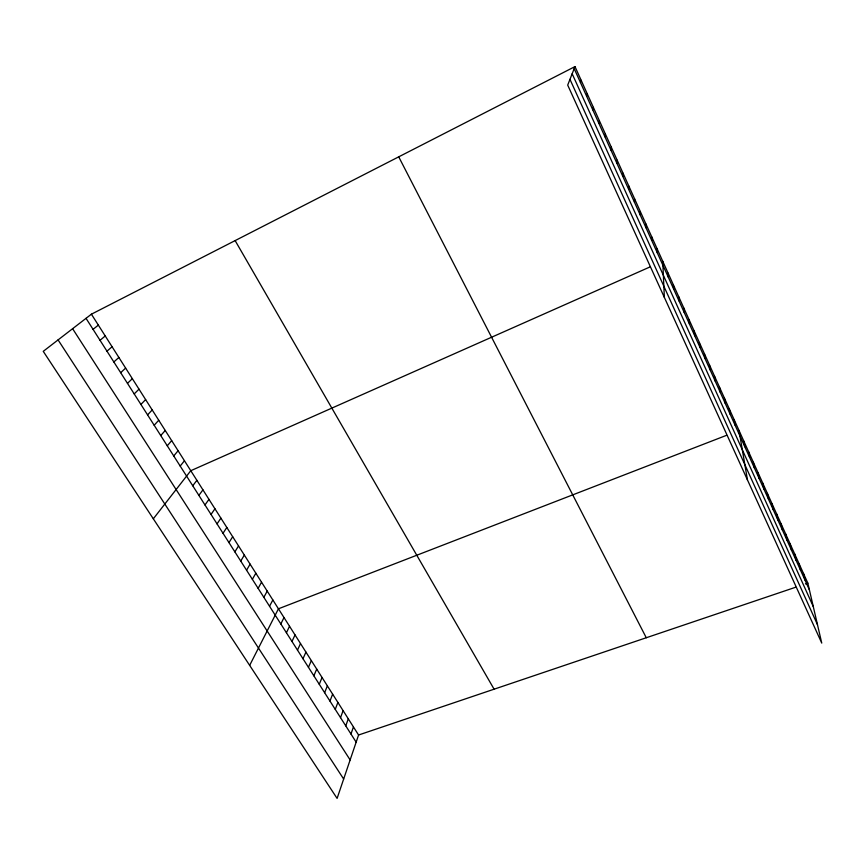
<?xml version="1.0" encoding="UTF-8"?>
<svg xmlns="http://www.w3.org/2000/svg" width="865" height="865" viewBox="0 0 865 865"><rect width="100%" height="100%" fill="white"/><g stroke="black" fill="none" stroke-linecap="round" stroke-linejoin="round"><path stroke-width="1.3" d="M645.993 227.755L645.993 224.111M640.262 215.05L640.316 211.525M634.477 202.248L634.607 198.853M628.66 189.349L628.855 186.083M622.8 176.352L623.049 173.216M616.886 163.258L617.199 160.241M610.928 150.056L611.317 147.18M604.927 136.746L605.37 134.01M598.872 123.338L599.391 120.732M592.774 109.823L593.358 107.357M586.632 96.21L587.281 93.874M580.437 82.478L581.161 80.294M91.409 314.19L358.575 735.012L337.101 798.406L43.25 351.341L91.409 314.19L574.987 66.594L807.834 583.129L821.75 643.095L567.699 85.105L574.987 66.594M350.974 734.028L353.439 726.935M345.762 725.854L348.281 718.815M340.529 717.636L343.102 710.641M335.263 709.376L337.88 702.423M329.965 701.061L332.636 694.163M324.635 692.692L327.359 685.848M319.272 684.28L322.05 677.49M313.876 675.814L316.709 669.077M308.448 667.304L311.335 660.611M302.988 658.741L305.94 652.102M297.495 650.123L300.501 643.549M291.981 641.462L295.041 634.932M286.423 632.737L289.537 626.271M280.833 623.968L284.001 617.556M249.661 665.369L278.443 608.798L726.611 435.3M269.545 606.268L272.843 599.975M263.857 597.337L267.209 591.098M258.127 588.351L261.544 582.177M252.364 579.312L255.845 573.203M246.568 570.219L250.104 564.164M240.74 561.061L244.341 555.071M234.869 551.859L238.535 545.934M228.965 542.593L232.685 536.732M223.019 533.273L226.814 527.477M217.039 523.887L220.899 518.157M211.028 514.448L214.953 508.782M204.973 504.955L208.962 499.354M198.885 495.396L202.94 489.871M192.754 485.773L196.874 480.324M153.321 518.805L190.776 470.711L649.939 266.971M180.19 466.062L184.45 460.753M173.746 455.952L178.093 450.719M167.269 445.789L171.681 440.631M160.749 435.549L165.237 430.478M154.175 425.245L158.738 420.249M147.569 414.876L152.208 409.956M140.909 404.431L145.634 399.598M134.216 393.921L139.006 389.164M127.469 383.346L132.345 378.675M120.678 372.685L125.63 368.101M113.845 361.97L118.883 357.461M106.968 351.168L112.082 346.757M100.037 340.302L105.238 335.966M93.063 329.349L98.34 325.121M358.575 735.012L795.8 587.194M805.423 583.94L807.834 583.129M58.074 339.902L343.654 779.041M72.606 328.7L350.13 759.935M86.035 318.331L356.153 742.159M235.139 240.6L494.099 689.189M398.722 156.846L646.274 637.743M569.97 79.353L817.468 624.638M574.187 68.638L809.38 589.822M572.165 73.763L813.273 606.549M803.455 573.419L804.969 580.037M799.044 563.645L800.525 570.197M794.611 553.805L796.06 560.282M790.145 543.901L791.551 550.302M785.658 533.932L787.02 540.257M781.138 523.898L782.457 530.148M776.575 513.799L777.862 519.973M771.991 503.635L773.234 509.723M767.385 493.396L768.585 499.397M762.735 483.081L763.892 489.017M758.054 472.712L759.167 478.55M753.35 462.267L754.421 468.019M748.603 451.746L749.631 457.412M743.835 441.15L744.819 446.74M739.024 430.489L747.468 479.956M734.19 419.752L735.077 425.158M729.314 408.94L730.157 414.259M724.405 398.062L725.205 403.285M719.464 387.098L720.221 392.223M714.49 376.059L715.193 381.097M709.473 364.943L710.133 369.885M704.434 353.753L705.04 358.586M699.352 342.475L699.904 347.222M694.227 331.122L694.736 335.761M689.081 319.693L689.524 324.224M683.891 308.178L684.28 312.611M678.657 296.576L679.003 300.901M673.392 284.899L673.684 289.115M668.094 273.135L668.321 277.243M662.752 261.284L664.352 297.398M657.205 248.99L657.324 252.861M651.615 236.588L651.68 240.351"/></g></svg>
